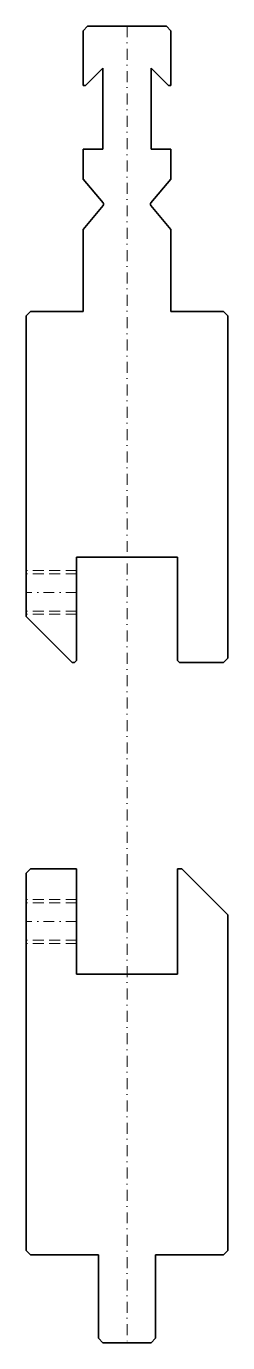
# Model space of a CAD drawing. Header units: millimetres. Extents: x -23 to 23, y -84 to 216.
import ezdxf

# ---------------------------------------------------------------- set-up
doc = ezdxf.new("R2010")
doc.units = ezdxf.units.MM
doc.header["$LTSCALE"] = 5
for name, pattern in [('AUSGEZOGEN', [0]), ('DASHDOT', [1, 0.5, -0.25, 0, -0.25]), ('DASHED', [0.75, 0.5, -0.25])]:
    doc.linetypes.add(name, pattern=pattern)
doc.layers.add('2', color=7, linetype='Continuous')

# ---------------------------------------------------------------- blocks, each defined once
blk = doc.blocks.new('14080_nNn00')
at = {"layer": '2', "color": 7, "linetype": 'AUSGEZOGEN', "lineweight": 35}
for p, q in [((-9, 216), (-10, 215)), ((9, 216), (-9, 216)), ((10, 215), (9, 216)), ((-10, 215), (-10, 202.5)), ((10, 202.5), (10, 215)), ((-9.5, 202.5), (-5.5, 206.5)), ((-5.5, 206.5), (-5.5, 188)), ((5.5, 188), (5.5, 206.5)), ((5.5, 206.5), (9.5, 202.5)), ((-10, 202.5), (-9.5, 202.5)), ((9.5, 202.5), (10, 202.5)), ((-5.5, 188), (-10, 188)), ((-10, 188), (-10, 181.2)), ((10, 188), (5.5, 188)), ((10, 181.2), (10, 188)), ((-10, 181.2), (-5.44, 175.77)), ((5.44, 175.77), (10, 181.2)), ((-5.44, 175.13), (-10, 169.7)), ((10, 169.7), (5.44, 175.13)), ((-10, 169.7), (-10, 151)), ((10, 151), (10, 169.7)), ((-22, 151), (-23, 150)), ((-23, 150), (-23, 81.5)), ((-10, 151), (-22, 151)), ((22, 151), (10, 151)), ((23, 150), (22, 151)), ((23, 72), (23, 150)), ((-11.5, 71.5), (-11.5, 95)), ((-11.5, 95), (11.5, 95)), ((11.5, 95), (11.5, 71.5)), ((-23, 81.5), (-12.5, 71)), ((22, 71), (23, 72)), ((-12.5, 71), (-12, 71)), ((-12, 71), (-11.5, 71.5)), ((11.5, 71.5), (12, 71)), ((12, 71), (22, 71))]:
    blk.add_line(p, q, dxfattribs=at)
for centre, start, end in [((-5.83, 175.45), 320, 40), ((5.83, 175.45), 140, 220)]:
    blk.add_arc(centre, 0.5, start, end, dxfattribs=at)

msp = doc.modelspace()

# ---------------------------------------------------------------- linework, layer by layer
at = {"layer": '2', "color": 7, "linetype": 'DASHDOT', "lineweight": 18}
for p, q in [((0, 216), (0, -84)), ((-11.5, 87), (-23, 87)), ((-11.5, 12), (-23, 12))]:
    msp.add_line(p, q, dxfattribs=at)
at = {"layer": '2', "color": 7, "linetype": 'DASHED', "lineweight": 18}
for p, q in [((-11.5, 92), (-23, 92)), ((-11.5, 91.25), (-23, 91.25)), ((-11.5, 82.75), (-23, 82.75)), ((-11.5, 82), (-23, 82)), ((-11.5, 17), (-23, 17)), ((-11.5, 16.25), (-23, 16.25)), ((-11.5, 7.75), (-23, 7.75)), ((-11.5, 7), (-23, 7))]:
    msp.add_line(p, q, dxfattribs=at)
at = {"layer": '2', "color": 7, "linetype": 'AUSGEZOGEN', "lineweight": 35}
for p, q in [((-22, 24), (-23, 23)), ((-11.5, 24), (-22, 24)), ((-11.5, 0), (-11.5, 24)), ((12.5, 24), (11.5, 24)), ((11.5, 24), (11.5, 0)), ((23, 13.5), (12.5, 24)), ((-23, 23), (-23, -63)), ((23, -63), (23, 13.5)), ((11.5, 0), (-11.5, 0)), ((-23, -63), (-22, -64)), ((22, -64), (23, -63)), ((-22, -64), (-6.5, -64)), ((-6.5, -64), (-6.5, -83)), ((6.5, -83), (6.5, -64)), ((6.5, -64), (22, -64)), ((-6.5, -83), (-5.5, -84)), ((-5.5, -84), (5.5, -84)), ((5.5, -84), (6.5, -83))]:
    msp.add_line(p, q, dxfattribs=at)

# ---------------------------------------------------------------- block references
msp.add_blockref('14080_nNn00', (0, 0))

doc.saveas('drawing.dxf')
